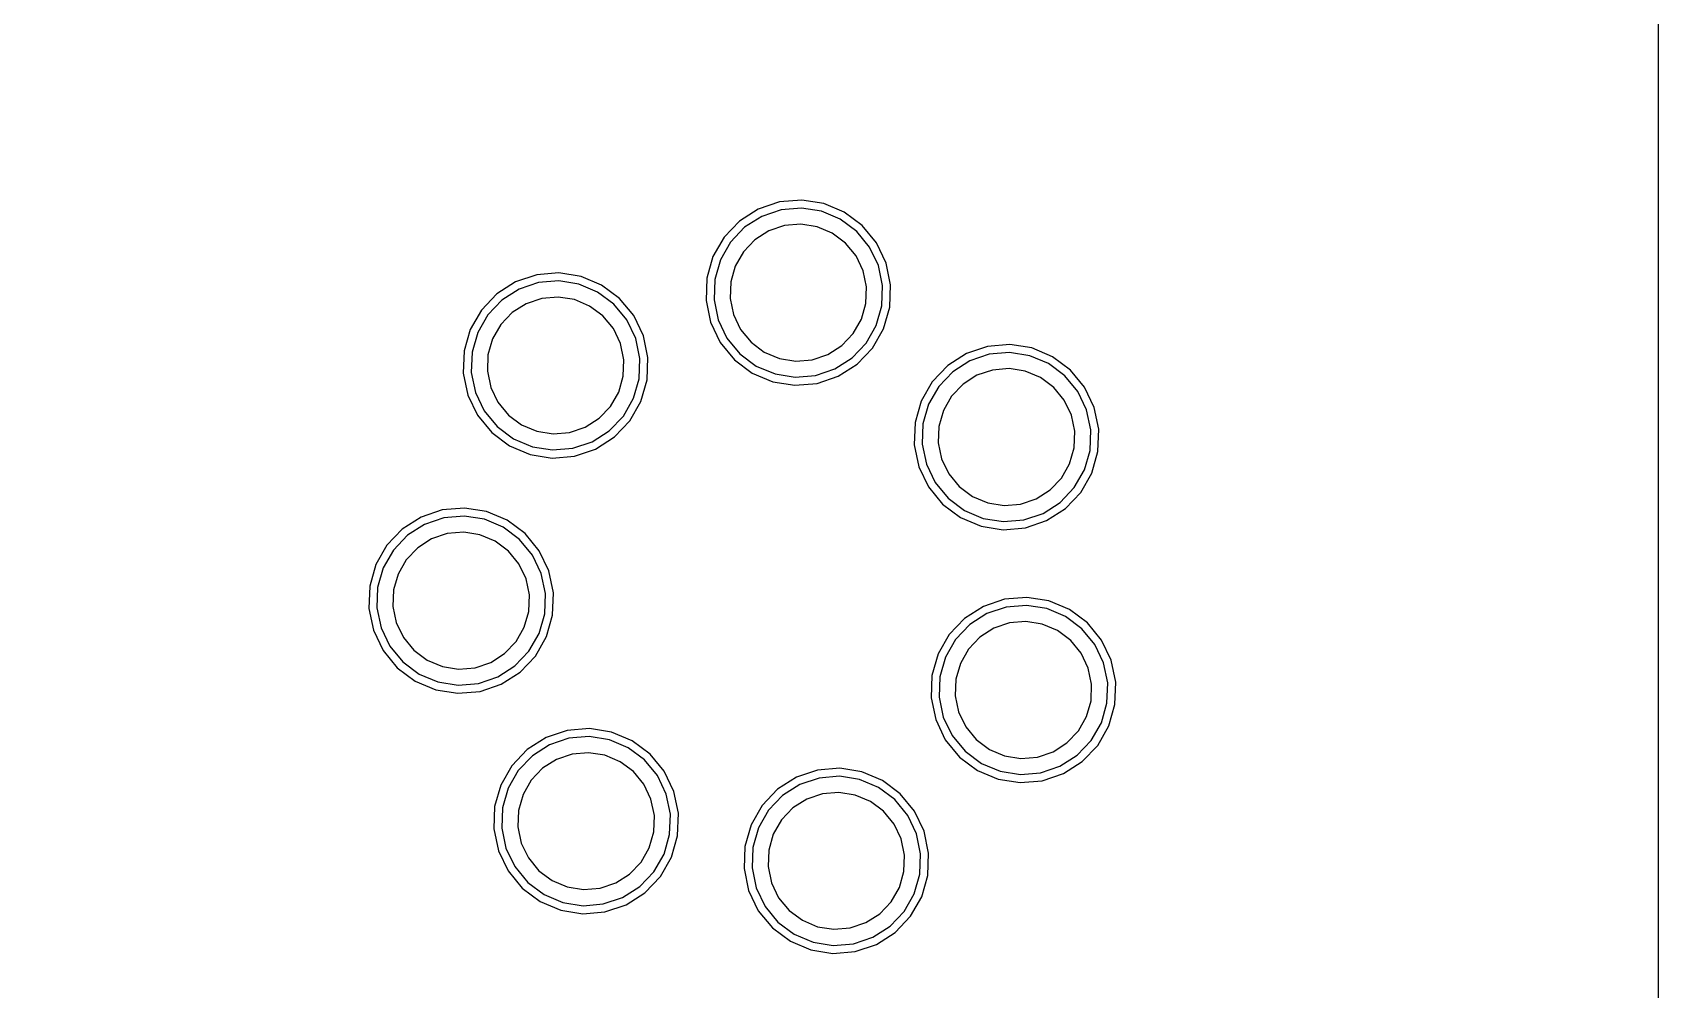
# Model space of a CAD drawing. Header units: millimetres. Extents: x 23 to 350, y -193 to 153.
# Drawn here: x 269.2 to 350, y 57.8 to 105.3 of the extents above; entities that cross this region are included whole.
import ezdxf

# ---------------------------------------------------------------- set-up
doc = ezdxf.new("R2010")
doc.units = ezdxf.units.MM
for name, color, linetype in [('BORDER', 7, 'Continuous'), ('HIDDEN', 8, 'Continuous'), ('VISIBLE', 7, 'Continuous')]:
    doc.layers.add(name, color=color, linetype=linetype)

msp = doc.modelspace()

# ---------------------------------------------------------------- linework, layer by layer
at = {"layer": 'BORDER'}
msp.add_lwpolyline([(22.671, -193.05), (349.991, -193.05), (349.991, 152.824), (22.671, 152.824)], close=True, dxfattribs=at)
at = {"layer": 'HIDDEN'}
for points in [[(306.338, 96.907), (305.287, 96.552)], [(307.443, 97), (306.338, 96.907)], [(308.538, 96.826), (307.443, 97)], [(305.287, 96.552), (304.352, 95.956)], [(305.46, 96.191), (304.606, 95.647)], [(305.46, 96.191), (304.606, 95.647)], [(306.419, 96.515), (305.46, 96.191)], [(306.419, 96.515), (305.46, 96.191)], [(307.428, 96.6), (306.419, 96.515)], [(307.428, 96.6), (306.419, 96.515)], [(308.428, 96.441), (307.428, 96.6)], [(308.428, 96.441), (307.428, 96.6)], [(309.361, 96.048), (308.428, 96.441)], [(309.361, 96.048), (308.428, 96.441)], [(309.56, 96.395), (308.538, 96.826)], [(310.449, 95.732), (309.56, 96.395)], [(304.352, 95.956), (303.587, 95.153)], [(304.606, 95.647), (303.908, 94.914)], [(304.606, 95.647), (303.908, 94.914)], [(305.806, 95.47), (305.115, 95.029)], [(305.806, 95.47), (305.115, 95.029)], [(306.582, 95.732), (305.806, 95.47)], [(306.582, 95.732), (305.806, 95.47)], [(307.399, 95.801), (306.582, 95.732)], [(307.399, 95.801), (306.582, 95.732)], [(308.208, 95.672), (307.399, 95.801)], [(308.208, 95.672), (307.399, 95.801)], [(308.964, 95.354), (308.208, 95.672)], [(308.964, 95.354), (308.208, 95.672)], [(309.621, 94.864), (308.964, 95.354)], [(309.621, 94.864), (308.964, 95.354)], [(310.173, 95.443), (309.361, 96.048)], [(310.173, 95.443), (309.361, 96.048)], [(310.816, 94.661), (310.173, 95.443)], [(310.816, 94.661), (310.173, 95.443)], [(311.153, 94.876), (310.449, 95.732)], [(303.587, 95.153), (303.036, 94.191)], [(303.908, 94.914), (303.404, 94.035)], [(303.908, 94.914), (303.404, 94.035)], [(305.115, 95.029), (304.549, 94.436)], [(305.115, 95.029), (304.549, 94.436)], [(310.141, 94.231), (309.621, 94.864)], [(310.141, 94.231), (309.621, 94.864)], [(311.253, 93.747), (310.816, 94.661)], [(311.253, 93.747), (310.816, 94.661)], [(311.632, 93.875), (311.153, 94.876)], [(303.036, 94.191), (302.731, 93.125)], [(303.404, 94.035), (303.126, 93.062)], [(303.404, 94.035), (303.126, 93.062)], [(304.142, 93.724), (303.916, 92.936)], [(304.142, 93.724), (303.916, 92.936)], [(304.549, 94.436), (304.142, 93.724)], [(304.549, 94.436), (304.142, 93.724)], [(310.495, 93.491), (310.141, 94.231)], [(310.495, 93.491), (310.141, 94.231)], [(311.459, 92.756), (311.253, 93.747)], [(311.459, 92.756), (311.253, 93.747)], [(311.858, 92.79), (311.632, 93.875)], [(293.235, 92.938), (292.3, 92.342)], [(294.285, 93.293), (293.235, 92.938)], [(294.367, 92.901), (293.408, 92.577)], [(294.367, 92.901), (293.408, 92.577)], [(295.39, 93.386), (294.285, 93.293)], [(295.376, 92.987), (294.367, 92.901)], [(295.376, 92.987), (294.367, 92.901)], [(296.376, 92.828), (295.376, 92.987)], [(296.376, 92.828), (295.376, 92.987)], [(296.486, 93.212), (295.39, 93.386)], [(297.507, 92.781), (296.486, 93.212)], [(302.731, 93.125), (302.691, 92.016)], [(303.126, 93.062), (303.089, 92.05)], [(303.126, 93.062), (303.089, 92.05)], [(303.916, 92.936), (303.886, 92.117)], [(303.916, 92.936), (303.886, 92.117)], [(310.662, 92.689), (310.495, 93.491)], [(310.662, 92.689), (310.495, 93.491)], [(292.3, 92.342), (291.534, 91.54)], [(293.408, 92.577), (292.554, 92.033)], [(293.408, 92.577), (292.554, 92.033)], [(294.53, 92.118), (293.753, 91.856)], [(294.53, 92.118), (293.753, 91.856)], [(295.346, 92.187), (294.53, 92.118)], [(295.346, 92.187), (294.53, 92.118)], [(296.156, 92.059), (295.346, 92.187)], [(296.156, 92.059), (295.346, 92.187)], [(296.911, 91.74), (296.156, 92.059)], [(296.911, 91.74), (296.156, 92.059)], [(297.309, 92.434), (296.376, 92.828)], [(297.309, 92.434), (296.376, 92.828)], [(298.12, 91.829), (297.309, 92.434)], [(298.12, 91.829), (297.309, 92.434)], [(298.396, 92.118), (297.507, 92.781)], [(299.101, 91.262), (298.396, 92.118)], [(303.886, 92.117), (304.053, 91.315)], [(303.886, 92.117), (304.053, 91.315)], [(310.632, 91.87), (310.662, 92.689)], [(310.632, 91.87), (310.662, 92.689)], [(311.422, 91.744), (311.459, 92.756)], [(311.422, 91.744), (311.459, 92.756)], [(311.817, 91.682), (311.858, 92.79)], [(291.534, 91.54), (290.983, 90.577)], [(291.855, 91.3), (291.352, 90.422)], [(291.855, 91.3), (291.352, 90.422)], [(292.554, 92.033), (291.855, 91.3)], [(292.554, 92.033), (291.855, 91.3)], [(293.062, 91.415), (292.496, 90.822)], [(293.062, 91.415), (292.496, 90.822)], [(293.753, 91.856), (293.062, 91.415)], [(293.753, 91.856), (293.062, 91.415)], [(297.568, 91.25), (296.911, 91.74)], [(297.568, 91.25), (296.911, 91.74)], [(298.089, 90.617), (297.568, 91.25)], [(298.089, 90.617), (297.568, 91.25)], [(298.763, 91.047), (298.12, 91.829)], [(298.763, 91.047), (298.12, 91.829)], [(299.58, 90.262), (299.101, 91.262)], [(302.691, 92.016), (302.916, 90.931)], [(303.089, 92.05), (303.295, 91.059)], [(303.089, 92.05), (303.295, 91.059)], [(304.053, 91.315), (304.407, 90.576)], [(304.053, 91.315), (304.407, 90.576)], [(310.407, 91.082), (310.632, 91.87)], [(310.407, 91.082), (310.632, 91.87)], [(311.144, 90.771), (311.422, 91.744)], [(311.144, 90.771), (311.422, 91.744)], [(311.513, 90.615), (311.817, 91.682)], [(290.983, 90.577), (290.679, 89.511)], [(292.496, 90.822), (292.089, 90.111)], [(292.496, 90.822), (292.089, 90.111)], [(298.443, 89.878), (298.089, 90.617)], [(298.443, 89.878), (298.089, 90.617)], [(299.201, 90.134), (298.763, 91.047)], [(299.201, 90.134), (298.763, 91.047)], [(302.916, 90.931), (303.395, 89.931)], [(303.295, 91.059), (303.733, 90.146)], [(303.295, 91.059), (303.733, 90.146)], [(304.407, 90.576), (304.928, 89.943)], [(304.407, 90.576), (304.928, 89.943)], [(310, 90.37), (310.407, 91.082)], [(310, 90.37), (310.407, 91.082)], [(310.641, 89.892), (311.144, 90.771)], [(310.641, 89.892), (311.144, 90.771)], [(310.962, 89.653), (311.513, 90.615)], [(291.352, 90.422), (291.074, 89.448)], [(291.352, 90.422), (291.074, 89.448)], [(292.089, 90.111), (291.864, 89.323)], [(292.089, 90.111), (291.864, 89.323)], [(298.61, 89.075), (298.443, 89.878)], [(298.61, 89.075), (298.443, 89.878)], [(299.407, 89.142), (299.201, 90.134)], [(299.407, 89.142), (299.201, 90.134)], [(299.805, 89.176), (299.58, 90.262)], [(303.395, 89.931), (304.1, 89.074)], [(303.733, 90.146), (304.376, 89.364)], [(303.733, 90.146), (304.376, 89.364)], [(304.928, 89.943), (305.585, 89.452)], [(304.928, 89.943), (305.585, 89.452)], [(308.743, 89.337), (309.434, 89.777)], [(308.743, 89.337), (309.434, 89.777)], [(309.434, 89.777), (310, 90.37)], [(309.434, 89.777), (310, 90.37)], [(309.942, 89.159), (310.641, 89.892)], [(309.942, 89.159), (310.641, 89.892)], [(310.196, 88.85), (310.962, 89.653)], [(316.678, 89.737), (315.627, 89.382)], [(317.783, 89.83), (316.678, 89.737)], [(318.878, 89.656), (317.783, 89.83)], [(319.9, 89.225), (318.878, 89.656)], [(290.679, 89.511), (290.638, 88.403)], [(291.074, 89.448), (291.037, 88.436)], [(291.074, 89.448), (291.037, 88.436)], [(291.864, 89.323), (291.834, 88.504)], [(291.864, 89.323), (291.834, 88.504)], [(298.58, 88.256), (298.61, 89.075)], [(298.58, 88.256), (298.61, 89.075)], [(299.37, 88.131), (299.407, 89.142)], [(299.37, 88.131), (299.407, 89.142)], [(299.765, 88.068), (299.805, 89.176)], [(304.1, 89.074), (304.989, 88.411)], [(304.376, 89.364), (305.187, 88.758)], [(304.376, 89.364), (305.187, 88.758)], [(305.585, 89.452), (306.34, 89.134)], [(305.585, 89.452), (306.34, 89.134)], [(306.34, 89.134), (307.15, 89.005)], [(306.34, 89.134), (307.15, 89.005)], [(307.15, 89.005), (307.966, 89.074)], [(307.15, 89.005), (307.966, 89.074)], [(307.966, 89.074), (308.743, 89.337)], [(307.966, 89.074), (308.743, 89.337)], [(309.089, 88.615), (309.942, 89.159)], [(309.089, 88.615), (309.942, 89.159)], [(309.261, 88.254), (310.196, 88.85)], [(315.627, 89.382), (314.692, 88.786)], [(315.8, 89.021), (314.946, 88.477)], [(315.8, 89.021), (314.946, 88.477)], [(316.759, 89.345), (315.8, 89.021)], [(316.759, 89.345), (315.8, 89.021)], [(317.768, 89.43), (316.759, 89.345)], [(317.768, 89.43), (316.759, 89.345)], [(318.768, 89.271), (317.768, 89.43)], [(318.768, 89.271), (317.768, 89.43)], [(319.701, 88.878), (318.768, 89.271)], [(319.701, 88.878), (318.768, 89.271)], [(320.513, 88.273), (319.701, 88.878)], [(320.513, 88.273), (319.701, 88.878)], [(320.789, 88.562), (319.9, 89.225)], [(290.638, 88.403), (290.864, 87.317)], [(291.037, 88.436), (291.243, 87.445)], [(291.037, 88.436), (291.243, 87.445)], [(291.834, 88.504), (292.001, 87.701)], [(291.834, 88.504), (292.001, 87.701)], [(298.354, 87.468), (298.58, 88.256)], [(298.354, 87.468), (298.58, 88.256)], [(299.092, 87.157), (299.37, 88.131)], [(299.092, 87.157), (299.37, 88.131)], [(299.46, 87.002), (299.765, 88.068)], [(304.989, 88.411), (306.01, 87.98)], [(305.187, 88.758), (306.12, 88.365)], [(305.187, 88.758), (306.12, 88.365)], [(306.12, 88.365), (307.12, 88.206)], [(306.12, 88.365), (307.12, 88.206)], [(307.12, 88.206), (308.129, 88.291)], [(307.12, 88.206), (308.129, 88.291)], [(308.129, 88.291), (309.089, 88.615)], [(308.129, 88.291), (309.089, 88.615)], [(308.211, 87.899), (309.261, 88.254)], [(314.692, 88.786), (313.927, 87.983)], [(314.946, 88.477), (314.248, 87.744)], [(314.946, 88.477), (314.248, 87.744)], [(316.146, 88.3), (315.454, 87.859)], [(316.146, 88.3), (315.454, 87.859)], [(316.922, 88.562), (316.146, 88.3)], [(316.922, 88.562), (316.146, 88.3)], [(317.739, 88.631), (316.922, 88.562)], [(317.739, 88.631), (316.922, 88.562)], [(318.548, 88.502), (317.739, 88.631)], [(318.548, 88.502), (317.739, 88.631)], [(319.304, 88.184), (318.548, 88.502)], [(319.304, 88.184), (318.548, 88.502)], [(319.961, 87.694), (319.304, 88.184)], [(319.961, 87.694), (319.304, 88.184)], [(321.156, 87.491), (320.513, 88.273)], [(321.156, 87.491), (320.513, 88.273)], [(321.493, 87.706), (320.789, 88.562)], [(290.864, 87.317), (291.343, 86.317)], [(291.243, 87.445), (291.68, 86.532)], [(291.243, 87.445), (291.68, 86.532)], [(292.001, 87.701), (292.355, 86.962)], [(292.001, 87.701), (292.355, 86.962)], [(297.947, 86.757), (298.354, 87.468)], [(297.947, 86.757), (298.354, 87.468)], [(306.01, 87.98), (307.106, 87.806)], [(307.106, 87.806), (308.211, 87.899)], [(313.927, 87.983), (313.376, 87.021)], [(314.248, 87.744), (313.744, 86.865)], [(314.248, 87.744), (313.744, 86.865)], [(314.889, 87.266), (314.482, 86.555)], [(314.889, 87.266), (314.482, 86.555)], [(315.454, 87.859), (314.889, 87.266)], [(315.454, 87.859), (314.889, 87.266)], [(320.481, 87.061), (319.961, 87.694)], [(320.481, 87.061), (319.961, 87.694)], [(321.593, 86.578), (321.156, 87.491)], [(321.593, 86.578), (321.156, 87.491)], [(321.972, 86.706), (321.493, 87.706)], [(291.68, 86.532), (292.323, 85.75)], [(291.68, 86.532), (292.323, 85.75)], [(292.355, 86.962), (292.875, 86.329)], [(292.355, 86.962), (292.875, 86.329)], [(297.382, 86.164), (297.947, 86.757)], [(297.382, 86.164), (297.947, 86.757)], [(298.589, 86.278), (299.092, 87.157)], [(298.589, 86.278), (299.092, 87.157)], [(298.909, 86.039), (299.46, 87.002)], [(313.376, 87.021), (313.071, 85.955)], [(313.744, 86.865), (313.466, 85.892)], [(313.744, 86.865), (313.466, 85.892)], [(314.482, 86.555), (314.256, 85.766)], [(314.482, 86.555), (314.256, 85.766)], [(320.835, 86.321), (320.481, 87.061)], [(320.835, 86.321), (320.481, 87.061)], [(321.799, 85.586), (321.593, 86.578)], [(321.799, 85.586), (321.593, 86.578)], [(322.198, 85.62), (321.972, 86.706)], [(291.343, 86.317), (292.047, 85.46)], [(292.323, 85.75), (293.135, 85.145)], [(292.323, 85.75), (293.135, 85.145)], [(292.875, 86.329), (293.532, 85.839)], [(292.875, 86.329), (293.532, 85.839)], [(293.532, 85.839), (294.288, 85.52)], [(293.532, 85.839), (294.288, 85.52)], [(295.914, 85.461), (296.69, 85.723)], [(295.914, 85.461), (296.69, 85.723)], [(296.69, 85.723), (297.382, 86.164)], [(296.69, 85.723), (297.382, 86.164)], [(297.89, 85.546), (298.589, 86.278)], [(297.89, 85.546), (298.589, 86.278)], [(298.144, 85.237), (298.909, 86.039)], [(313.071, 85.955), (313.031, 84.846)], [(313.466, 85.892), (313.429, 84.88)], [(313.466, 85.892), (313.429, 84.88)], [(314.256, 85.766), (314.226, 84.947)], [(314.256, 85.766), (314.226, 84.947)], [(321.002, 85.519), (320.835, 86.321)], [(321.002, 85.519), (320.835, 86.321)], [(322.157, 84.512), (322.198, 85.62)], [(292.047, 85.46), (292.936, 84.797)], [(292.936, 84.797), (293.958, 84.366)], [(293.135, 85.145), (294.068, 84.751)], [(293.135, 85.145), (294.068, 84.751)], [(294.288, 85.52), (295.097, 85.392)], [(294.288, 85.52), (295.097, 85.392)], [(295.097, 85.392), (295.914, 85.461)], [(295.097, 85.392), (295.914, 85.461)], [(296.077, 84.677), (297.036, 85.001)], [(296.077, 84.677), (297.036, 85.001)], [(297.036, 85.001), (297.89, 85.546)], [(297.036, 85.001), (297.89, 85.546)], [(297.209, 84.641), (298.144, 85.237)], [(313.031, 84.846), (313.256, 83.761)], [(313.429, 84.88), (313.635, 83.889)], [(313.429, 84.88), (313.635, 83.889)], [(314.226, 84.947), (314.393, 84.145)], [(314.226, 84.947), (314.393, 84.145)], [(320.972, 84.7), (321.002, 85.519)], [(320.972, 84.7), (321.002, 85.519)], [(321.762, 84.574), (321.799, 85.586)], [(321.762, 84.574), (321.799, 85.586)], [(293.958, 84.366), (295.053, 84.192)], [(294.068, 84.751), (295.068, 84.592)], [(294.068, 84.751), (295.068, 84.592)], [(295.053, 84.192), (296.158, 84.286)], [(295.068, 84.592), (296.077, 84.677)], [(295.068, 84.592), (296.077, 84.677)], [(296.158, 84.286), (297.209, 84.641)], [(314.393, 84.145), (314.747, 83.406)], [(314.393, 84.145), (314.747, 83.406)], [(320.747, 83.912), (320.972, 84.7)], [(320.747, 83.912), (320.972, 84.7)], [(321.484, 83.601), (321.762, 84.574)], [(321.484, 83.601), (321.762, 84.574)], [(321.853, 83.445), (322.157, 84.512)], [(313.256, 83.761), (313.735, 82.761)], [(313.635, 83.889), (314.073, 82.976)], [(313.635, 83.889), (314.073, 82.976)], [(314.747, 83.406), (315.268, 82.773)], [(314.747, 83.406), (315.268, 82.773)], [(319.774, 82.607), (320.34, 83.2)], [(319.774, 82.607), (320.34, 83.2)], [(320.34, 83.2), (320.747, 83.912)], [(320.34, 83.2), (320.747, 83.912)], [(320.981, 82.722), (321.484, 83.601)], [(320.981, 82.722), (321.484, 83.601)], [(321.302, 82.483), (321.853, 83.445)], [(313.735, 82.761), (314.44, 81.904)], [(314.073, 82.976), (314.716, 82.194)], [(314.073, 82.976), (314.716, 82.194)], [(315.268, 82.773), (315.925, 82.283)], [(315.268, 82.773), (315.925, 82.283)], [(319.083, 82.167), (319.774, 82.607)], [(319.083, 82.167), (319.774, 82.607)], [(320.282, 81.989), (320.981, 82.722)], [(320.282, 81.989), (320.981, 82.722)], [(320.536, 81.68), (321.302, 82.483)], [(289.596, 81.617), (288.545, 81.262)], [(290.701, 81.71), (289.596, 81.617)], [(291.796, 81.536), (290.701, 81.71)], [(314.44, 81.904), (315.329, 81.241)], [(314.716, 82.194), (315.527, 81.588)], [(314.716, 82.194), (315.527, 81.588)], [(315.527, 81.588), (316.46, 81.195)], [(315.527, 81.588), (316.46, 81.195)], [(315.925, 82.283), (316.68, 81.964)], [(315.925, 82.283), (316.68, 81.964)], [(316.68, 81.964), (317.49, 81.835)], [(316.68, 81.964), (317.49, 81.835)], [(317.49, 81.835), (318.306, 81.904)], [(317.49, 81.835), (318.306, 81.904)], [(318.306, 81.904), (319.083, 82.167)], [(318.306, 81.904), (319.083, 82.167)], [(319.428, 81.445), (320.282, 81.989)], [(319.428, 81.445), (320.282, 81.989)], [(319.601, 81.084), (320.536, 81.68)], [(288.545, 81.262), (287.61, 80.666)], [(288.718, 80.901), (287.864, 80.357)], [(288.718, 80.901), (287.864, 80.357)], [(289.677, 81.225), (288.718, 80.901)], [(289.677, 81.225), (288.718, 80.901)], [(290.686, 81.31), (289.677, 81.225)], [(290.686, 81.31), (289.677, 81.225)], [(291.686, 81.152), (290.686, 81.31)], [(291.686, 81.152), (290.686, 81.31)], [(292.619, 80.758), (291.686, 81.152)], [(292.619, 80.758), (291.686, 81.152)], [(292.818, 81.105), (291.796, 81.536)], [(293.431, 80.153), (292.619, 80.758)], [(293.431, 80.153), (292.619, 80.758)], [(293.707, 80.442), (292.818, 81.105)], [(315.329, 81.241), (316.35, 80.81)], [(316.35, 80.81), (317.446, 80.636)], [(316.46, 81.195), (317.46, 81.036)], [(316.46, 81.195), (317.46, 81.036)], [(317.46, 81.036), (318.469, 81.121)], [(317.46, 81.036), (318.469, 81.121)], [(318.469, 81.121), (319.428, 81.445)], [(318.469, 81.121), (319.428, 81.445)], [(318.551, 80.729), (319.601, 81.084)], [(287.61, 80.666), (286.845, 79.863)], [(287.864, 80.357), (287.166, 79.624)], [(287.864, 80.357), (287.166, 79.624)], [(289.064, 80.18), (288.373, 79.739)], [(289.064, 80.18), (288.373, 79.739)], [(289.84, 80.442), (289.064, 80.18)], [(289.84, 80.442), (289.064, 80.18)], [(290.657, 80.511), (289.84, 80.442)], [(290.657, 80.511), (289.84, 80.442)], [(291.467, 80.382), (290.657, 80.511)], [(291.467, 80.382), (290.657, 80.511)], [(292.222, 80.064), (291.467, 80.382)], [(292.222, 80.064), (291.467, 80.382)], [(292.879, 79.574), (292.222, 80.064)], [(292.879, 79.574), (292.222, 80.064)], [(294.074, 79.371), (293.431, 80.153)], [(294.074, 79.371), (293.431, 80.153)], [(294.411, 79.586), (293.707, 80.442)], [(317.446, 80.636), (318.551, 80.729)], [(286.845, 79.863), (286.294, 78.901)], [(287.166, 79.624), (286.663, 78.746)], [(287.166, 79.624), (286.663, 78.746)], [(287.807, 79.146), (287.4, 78.435)], [(287.807, 79.146), (287.4, 78.435)], [(288.373, 79.739), (287.807, 79.146)], [(288.373, 79.739), (287.807, 79.146)], [(293.4, 78.941), (292.879, 79.574)], [(293.4, 78.941), (292.879, 79.574)], [(294.511, 78.458), (294.074, 79.371)], [(294.511, 78.458), (294.074, 79.371)], [(294.89, 78.586), (294.411, 79.586)], [(286.294, 78.901), (285.989, 77.835)], [(286.663, 78.746), (286.384, 77.772)], [(286.663, 78.746), (286.384, 77.772)], [(287.4, 78.435), (287.175, 77.647)], [(287.4, 78.435), (287.175, 77.647)], [(293.754, 78.202), (293.4, 78.941)], [(293.754, 78.202), (293.4, 78.941)], [(294.718, 77.466), (294.511, 78.458)], [(294.718, 77.466), (294.511, 78.458)], [(295.116, 77.5), (294.89, 78.586)], [(285.989, 77.835), (285.949, 76.727)], [(286.384, 77.772), (286.347, 76.76)], [(286.384, 77.772), (286.347, 76.76)], [(287.175, 77.647), (287.144, 76.827)], [(287.175, 77.647), (287.144, 76.827)], [(293.92, 77.399), (293.754, 78.202)], [(293.92, 77.399), (293.754, 78.202)], [(285.949, 76.727), (286.174, 75.641)], [(286.347, 76.76), (286.553, 75.769)], [(286.347, 76.76), (286.553, 75.769)], [(287.144, 76.827), (287.311, 76.025)], [(287.144, 76.827), (287.311, 76.025)], [(293.89, 76.58), (293.92, 77.399)], [(293.89, 76.58), (293.92, 77.399)], [(294.68, 76.454), (294.718, 77.466)], [(294.68, 76.454), (294.718, 77.466)], [(295.075, 76.392), (295.116, 77.5)], [(316.468, 76.827), (315.533, 76.231)], [(317.519, 77.182), (316.468, 76.827)], [(317.6, 76.791), (316.641, 76.467)], [(317.6, 76.791), (316.641, 76.467)], [(318.624, 77.276), (317.519, 77.182)], [(318.609, 76.876), (317.6, 76.791)], [(318.609, 76.876), (317.6, 76.791)], [(319.609, 76.717), (318.609, 76.876)], [(319.609, 76.717), (318.609, 76.876)], [(319.719, 77.102), (318.624, 77.276)], [(320.542, 76.324), (319.609, 76.717)], [(320.542, 76.324), (319.609, 76.717)], [(320.741, 76.671), (319.719, 77.102)], [(287.311, 76.025), (287.665, 75.286)], [(287.311, 76.025), (287.665, 75.286)], [(293.665, 75.792), (293.89, 76.58)], [(293.665, 75.792), (293.89, 76.58)], [(294.402, 75.481), (294.68, 76.454)], [(294.402, 75.481), (294.68, 76.454)], [(294.771, 75.325), (295.075, 76.392)], [(315.533, 76.231), (314.768, 75.429)], [(315.787, 75.922), (315.089, 75.19)], [(315.787, 75.922), (315.089, 75.19)], [(316.641, 76.467), (315.787, 75.922)], [(316.641, 76.467), (315.787, 75.922)], [(317.763, 76.007), (316.987, 75.745)], [(317.763, 76.007), (316.987, 75.745)], [(318.58, 76.076), (317.763, 76.007)], [(318.58, 76.076), (317.763, 76.007)], [(319.39, 75.948), (318.58, 76.076)], [(319.39, 75.948), (318.58, 76.076)], [(320.145, 75.629), (319.39, 75.948)], [(320.145, 75.629), (319.39, 75.948)], [(321.354, 75.718), (320.542, 76.324)], [(321.354, 75.718), (320.542, 76.324)], [(321.63, 76.008), (320.741, 76.671)], [(322.334, 75.151), (321.63, 76.008)], [(286.174, 75.641), (286.653, 74.641)], [(286.553, 75.769), (286.991, 74.856)], [(286.553, 75.769), (286.991, 74.856)], [(287.665, 75.286), (288.186, 74.653)], [(287.665, 75.286), (288.186, 74.653)], [(293.258, 75.081), (293.665, 75.792)], [(293.258, 75.081), (293.665, 75.792)], [(293.899, 74.602), (294.402, 75.481)], [(293.899, 74.602), (294.402, 75.481)], [(294.22, 74.363), (294.771, 75.325)], [(314.768, 75.429), (314.217, 74.466)], [(315.089, 75.19), (314.586, 74.311)], [(315.089, 75.19), (314.586, 74.311)], [(316.296, 75.305), (315.73, 74.711)], [(316.296, 75.305), (315.73, 74.711)], [(316.987, 75.745), (316.296, 75.305)], [(316.987, 75.745), (316.296, 75.305)], [(320.802, 75.139), (320.145, 75.629)], [(320.802, 75.139), (320.145, 75.629)], [(321.322, 74.506), (320.802, 75.139)], [(321.322, 74.506), (320.802, 75.139)], [(321.997, 74.936), (321.354, 75.718)], [(321.997, 74.936), (321.354, 75.718)], [(322.813, 74.151), (322.334, 75.151)], [(286.653, 74.641), (287.358, 73.784)], [(286.991, 74.856), (287.634, 74.074)], [(286.991, 74.856), (287.634, 74.074)], [(288.186, 74.653), (288.843, 74.163)], [(288.186, 74.653), (288.843, 74.163)], [(292.001, 74.047), (292.692, 74.487)], [(292.001, 74.047), (292.692, 74.487)], [(292.692, 74.487), (293.258, 75.081)], [(292.692, 74.487), (293.258, 75.081)], [(293.2, 73.87), (293.899, 74.602)], [(293.2, 73.87), (293.899, 74.602)], [(293.455, 73.561), (294.22, 74.363)], [(314.217, 74.466), (313.912, 73.4)], [(314.586, 74.311), (314.307, 73.337)], [(314.586, 74.311), (314.307, 73.337)], [(315.73, 74.711), (315.323, 74)], [(315.73, 74.711), (315.323, 74)], [(321.677, 73.767), (321.322, 74.506)], [(321.677, 73.767), (321.322, 74.506)], [(322.434, 74.023), (321.997, 74.936)], [(322.434, 74.023), (321.997, 74.936)], [(287.358, 73.784), (288.247, 73.121)], [(287.634, 74.074), (288.446, 73.468)], [(287.634, 74.074), (288.446, 73.468)], [(288.843, 74.163), (289.598, 73.844)], [(288.843, 74.163), (289.598, 73.844)], [(289.598, 73.844), (290.408, 73.716)], [(289.598, 73.844), (290.408, 73.716)], [(290.408, 73.716), (291.225, 73.784)], [(290.408, 73.716), (291.225, 73.784)], [(291.225, 73.784), (292.001, 74.047)], [(291.225, 73.784), (292.001, 74.047)], [(292.347, 73.325), (293.2, 73.87)], [(292.347, 73.325), (293.2, 73.87)], [(292.519, 72.965), (293.455, 73.561)], [(315.323, 74), (315.097, 73.212)], [(315.323, 74), (315.097, 73.212)], [(321.843, 72.964), (321.677, 73.767)], [(321.843, 72.964), (321.677, 73.767)], [(322.641, 73.032), (322.434, 74.023)], [(322.641, 73.032), (322.434, 74.023)], [(323.039, 73.065), (322.813, 74.151)], [(288.247, 73.121), (289.269, 72.69)], [(288.446, 73.468), (289.378, 73.075)], [(288.446, 73.468), (289.378, 73.075)], [(289.269, 72.69), (290.364, 72.516)], [(289.378, 73.075), (290.378, 72.916)], [(289.378, 73.075), (290.378, 72.916)], [(290.378, 72.916), (291.387, 73.001)], [(290.378, 72.916), (291.387, 73.001)], [(291.387, 73.001), (292.347, 73.325)], [(291.387, 73.001), (292.347, 73.325)], [(291.469, 72.61), (292.519, 72.965)], [(313.912, 73.4), (313.872, 72.292)], [(314.307, 73.337), (314.27, 72.326)], [(314.307, 73.337), (314.27, 72.326)], [(315.097, 73.212), (315.067, 72.393)], [(315.097, 73.212), (315.067, 72.393)], [(321.813, 72.145), (321.843, 72.964)], [(321.813, 72.145), (321.843, 72.964)], [(322.603, 72.02), (322.641, 73.032)], [(322.603, 72.02), (322.641, 73.032)], [(322.998, 71.957), (323.039, 73.065)], [(290.364, 72.516), (291.469, 72.61)], [(313.872, 72.292), (314.097, 71.206)], [(314.27, 72.326), (314.476, 71.334)], [(314.27, 72.326), (314.476, 71.334)], [(315.067, 72.393), (315.234, 71.59)], [(315.067, 72.393), (315.234, 71.59)], [(321.588, 71.357), (321.813, 72.145)], [(321.588, 71.357), (321.813, 72.145)], [(322.325, 71.046), (322.603, 72.02)], [(322.325, 71.046), (322.603, 72.02)], [(322.694, 70.891), (322.998, 71.957)], [(314.097, 71.206), (314.576, 70.206)], [(314.476, 71.334), (314.914, 70.421)], [(314.476, 71.334), (314.914, 70.421)], [(315.234, 71.59), (315.588, 70.851)], [(315.234, 71.59), (315.588, 70.851)], [(321.181, 70.646), (321.588, 71.357)], [(321.181, 70.646), (321.588, 71.357)], [(294.751, 70.316), (293.815, 69.72)], [(295.801, 70.671), (294.751, 70.316)], [(295.883, 70.279), (294.923, 69.955)], [(295.883, 70.279), (294.923, 69.955)], [(296.906, 70.764), (295.801, 70.671)], [(296.891, 70.364), (295.883, 70.279)], [(296.891, 70.364), (295.883, 70.279)], [(297.891, 70.205), (296.891, 70.364)], [(297.891, 70.205), (296.891, 70.364)], [(298.001, 70.59), (296.906, 70.764)], [(299.023, 70.159), (298.001, 70.59)], [(314.914, 70.421), (315.557, 69.639)], [(314.914, 70.421), (315.557, 69.639)], [(315.588, 70.851), (316.109, 70.218)], [(315.588, 70.851), (316.109, 70.218)], [(320.615, 70.053), (321.181, 70.646)], [(320.615, 70.053), (321.181, 70.646)], [(321.822, 70.168), (322.325, 71.046)], [(321.822, 70.168), (322.325, 71.046)], [(322.143, 69.929), (322.694, 70.891)], [(293.815, 69.72), (293.05, 68.917)], [(294.923, 69.955), (294.069, 69.411)], [(294.923, 69.955), (294.069, 69.411)], [(296.045, 69.496), (295.269, 69.233)], [(296.045, 69.496), (295.269, 69.233)], [(296.862, 69.565), (296.045, 69.496)], [(296.862, 69.565), (296.045, 69.496)], [(297.672, 69.436), (296.862, 69.565)], [(297.672, 69.436), (296.862, 69.565)], [(298.824, 69.812), (297.891, 70.205)], [(298.824, 69.812), (297.891, 70.205)], [(299.636, 69.207), (298.824, 69.812)], [(299.636, 69.207), (298.824, 69.812)], [(299.912, 69.496), (299.023, 70.159)], [(300.616, 68.64), (299.912, 69.496)], [(314.576, 70.206), (315.281, 69.35)], [(315.557, 69.639), (316.369, 69.034)], [(315.557, 69.639), (316.369, 69.034)], [(316.109, 70.218), (316.766, 69.728)], [(316.109, 70.218), (316.766, 69.728)], [(316.766, 69.728), (317.521, 69.409)], [(316.766, 69.728), (317.521, 69.409)], [(319.147, 69.35), (319.924, 69.612)], [(319.147, 69.35), (319.924, 69.612)], [(319.924, 69.612), (320.615, 70.053)], [(319.924, 69.612), (320.615, 70.053)], [(321.123, 69.435), (321.822, 70.168)], [(321.123, 69.435), (321.822, 70.168)], [(321.377, 69.126), (322.143, 69.929)], [(293.05, 68.917), (292.499, 67.955)], [(293.371, 68.678), (292.868, 67.799)], [(293.371, 68.678), (292.868, 67.799)], [(294.069, 69.411), (293.371, 68.678)], [(294.069, 69.411), (293.371, 68.678)], [(294.578, 68.793), (294.012, 68.2)], [(294.578, 68.793), (294.012, 68.2)], [(295.269, 69.233), (294.578, 68.793)], [(295.269, 69.233), (294.578, 68.793)], [(298.427, 69.118), (297.672, 69.436)], [(298.427, 69.118), (297.672, 69.436)], [(299.084, 68.628), (298.427, 69.118)], [(299.084, 68.628), (298.427, 69.118)], [(300.279, 68.425), (299.636, 69.207)], [(300.279, 68.425), (299.636, 69.207)], [(301.095, 67.639), (300.616, 68.64)], [(308.228, 68.697), (307.177, 68.342)], [(309.333, 68.79), (308.228, 68.697)], [(310.428, 68.616), (309.333, 68.79)], [(315.281, 69.35), (316.17, 68.687)], [(316.17, 68.687), (317.192, 68.256)], [(316.369, 69.034), (317.301, 68.64)], [(316.369, 69.034), (317.301, 68.64)], [(317.301, 68.64), (318.301, 68.481)], [(317.301, 68.64), (318.301, 68.481)], [(317.521, 69.409), (318.331, 69.281)], [(317.521, 69.409), (318.331, 69.281)], [(318.331, 69.281), (319.147, 69.35)], [(318.331, 69.281), (319.147, 69.35)], [(319.31, 68.567), (320.27, 68.891)], [(319.31, 68.567), (320.27, 68.891)], [(320.27, 68.891), (321.123, 69.435)], [(320.27, 68.891), (321.123, 69.435)], [(320.442, 68.53), (321.377, 69.126)], [(292.499, 67.955), (292.194, 66.889)], [(294.012, 68.2), (293.605, 67.488)], [(294.012, 68.2), (293.605, 67.488)], [(299.605, 67.995), (299.084, 68.628)], [(299.605, 67.995), (299.084, 68.628)], [(299.959, 67.255), (299.605, 67.995)], [(299.959, 67.255), (299.605, 67.995)], [(300.716, 67.511), (300.279, 68.425)], [(300.716, 67.511), (300.279, 68.425)], [(307.177, 68.342), (306.242, 67.746)], [(307.35, 67.981), (306.496, 67.437)], [(307.35, 67.981), (306.496, 67.437)], [(308.309, 68.305), (307.35, 67.981)], [(308.309, 68.305), (307.35, 67.981)], [(309.318, 68.391), (308.309, 68.305)], [(309.318, 68.391), (308.309, 68.305)], [(310.318, 68.232), (309.318, 68.391)], [(310.318, 68.232), (309.318, 68.391)], [(311.251, 67.838), (310.318, 68.232)], [(311.251, 67.838), (310.318, 68.232)], [(311.45, 68.185), (310.428, 68.616)], [(312.063, 67.233), (311.251, 67.838)], [(312.063, 67.233), (311.251, 67.838)], [(312.339, 67.522), (311.45, 68.185)], [(317.192, 68.256), (318.287, 68.082)], [(318.287, 68.082), (319.392, 68.175)], [(318.301, 68.481), (319.31, 68.567)], [(318.301, 68.481), (319.31, 68.567)], [(319.392, 68.175), (320.442, 68.53)], [(292.868, 67.799), (292.589, 66.826)], [(292.868, 67.799), (292.589, 66.826)], [(293.605, 67.488), (293.38, 66.7)], [(293.605, 67.488), (293.38, 66.7)], [(300.125, 66.453), (299.959, 67.255)], [(300.125, 66.453), (299.959, 67.255)], [(300.923, 66.52), (300.716, 67.511)], [(300.923, 66.52), (300.716, 67.511)], [(301.321, 66.554), (301.095, 67.639)], [(306.242, 67.746), (305.477, 66.944)], [(306.496, 67.437), (305.798, 66.704)], [(306.496, 67.437), (305.798, 66.704)], [(307.696, 67.26), (307.005, 66.819)], [(307.696, 67.26), (307.005, 66.819)], [(308.472, 67.522), (307.696, 67.26)], [(308.472, 67.522), (307.696, 67.26)], [(309.289, 67.591), (308.472, 67.522)], [(309.289, 67.591), (308.472, 67.522)], [(310.099, 67.463), (309.289, 67.591)], [(310.099, 67.463), (309.289, 67.591)], [(310.854, 67.144), (310.099, 67.463)], [(310.854, 67.144), (310.099, 67.463)], [(311.511, 66.654), (310.854, 67.144)], [(311.511, 66.654), (310.854, 67.144)], [(312.706, 66.451), (312.063, 67.233)], [(312.706, 66.451), (312.063, 67.233)], [(313.043, 66.666), (312.339, 67.522)], [(292.194, 66.889), (292.154, 65.78)], [(292.589, 66.826), (292.552, 65.814)], [(292.589, 66.826), (292.552, 65.814)], [(293.38, 66.7), (293.349, 65.881)], [(293.38, 66.7), (293.349, 65.881)], [(300.095, 65.634), (300.125, 66.453)], [(300.095, 65.634), (300.125, 66.453)], [(300.885, 65.508), (300.923, 66.52)], [(300.885, 65.508), (300.923, 66.52)], [(301.281, 65.445), (301.321, 66.554)], [(305.477, 66.944), (304.926, 65.981)], [(305.798, 66.704), (305.295, 65.826)], [(305.798, 66.704), (305.295, 65.826)], [(306.439, 66.226), (306.032, 65.515)], [(306.439, 66.226), (306.032, 65.515)], [(307.005, 66.819), (306.439, 66.226)], [(307.005, 66.819), (306.439, 66.226)], [(312.031, 66.021), (311.511, 66.654)], [(312.031, 66.021), (311.511, 66.654)], [(313.143, 65.538), (312.706, 66.451)], [(313.143, 65.538), (312.706, 66.451)], [(313.522, 65.666), (313.043, 66.666)], [(292.154, 65.78), (292.379, 64.695)], [(292.552, 65.814), (292.758, 64.823)], [(292.552, 65.814), (292.758, 64.823)], [(293.349, 65.881), (293.516, 65.079)], [(293.349, 65.881), (293.516, 65.079)], [(299.87, 64.846), (300.095, 65.634)], [(299.87, 64.846), (300.095, 65.634)], [(300.607, 64.535), (300.885, 65.508)], [(300.607, 64.535), (300.885, 65.508)], [(300.976, 64.379), (301.281, 65.445)], [(304.926, 65.981), (304.621, 64.915)], [(305.295, 65.826), (305.016, 64.852)], [(305.295, 65.826), (305.016, 64.852)], [(306.032, 65.515), (305.806, 64.727)], [(306.032, 65.515), (305.806, 64.727)], [(312.385, 65.282), (312.031, 66.021)], [(312.385, 65.282), (312.031, 66.021)], [(313.349, 64.546), (313.143, 65.538)], [(313.349, 64.546), (313.143, 65.538)], [(313.748, 64.58), (313.522, 65.666)], [(292.379, 64.695), (292.858, 63.694)], [(292.758, 64.823), (293.196, 63.909)], [(292.758, 64.823), (293.196, 63.909)], [(293.516, 65.079), (293.87, 64.339)], [(293.516, 65.079), (293.87, 64.339)], [(299.463, 64.134), (299.87, 64.846)], [(299.463, 64.134), (299.87, 64.846)], [(304.621, 64.915), (304.581, 63.807)], [(305.016, 64.852), (304.979, 63.84)], [(305.016, 64.852), (304.979, 63.84)], [(305.806, 64.727), (305.776, 63.908)], [(305.806, 64.727), (305.776, 63.908)], [(312.552, 64.479), (312.385, 65.282)], [(312.552, 64.479), (312.385, 65.282)], [(293.196, 63.909), (293.839, 63.127)], [(293.196, 63.909), (293.839, 63.127)], [(293.87, 64.339), (294.391, 63.706)], [(293.87, 64.339), (294.391, 63.706)], [(298.897, 63.541), (299.463, 64.134)], [(298.897, 63.541), (299.463, 64.134)], [(300.104, 63.656), (300.607, 64.535)], [(300.104, 63.656), (300.607, 64.535)], [(300.425, 63.417), (300.976, 64.379)], [(304.581, 63.807), (304.806, 62.721)], [(304.979, 63.84), (305.185, 62.849)], [(304.979, 63.84), (305.185, 62.849)], [(305.776, 63.908), (305.943, 63.105)], [(305.776, 63.908), (305.943, 63.105)], [(312.522, 63.66), (312.552, 64.479)], [(312.522, 63.66), (312.552, 64.479)], [(313.312, 63.535), (313.349, 64.546)], [(313.312, 63.535), (313.349, 64.546)], [(313.707, 63.472), (313.748, 64.58)], [(292.858, 63.694), (293.563, 62.838)], [(293.839, 63.127), (294.651, 62.522)], [(293.839, 63.127), (294.651, 62.522)], [(294.391, 63.706), (295.048, 63.216)], [(294.391, 63.706), (295.048, 63.216)], [(295.048, 63.216), (295.803, 62.898)], [(295.048, 63.216), (295.803, 62.898)], [(297.43, 62.838), (298.206, 63.101)], [(297.43, 62.838), (298.206, 63.101)], [(298.206, 63.101), (298.897, 63.541)], [(298.206, 63.101), (298.897, 63.541)], [(299.405, 62.923), (300.104, 63.656)], [(299.405, 62.923), (300.104, 63.656)], [(299.66, 62.614), (300.425, 63.417)], [(305.943, 63.105), (306.297, 62.366)], [(305.943, 63.105), (306.297, 62.366)], [(312.297, 62.872), (312.522, 63.66)], [(312.297, 62.872), (312.522, 63.66)], [(313.034, 62.561), (313.312, 63.535)], [(313.034, 62.561), (313.312, 63.535)], [(313.403, 62.406), (313.707, 63.472)], [(293.563, 62.838), (294.452, 62.175)], [(294.452, 62.175), (295.474, 61.744)], [(294.651, 62.522), (295.584, 62.129)], [(294.651, 62.522), (295.584, 62.129)], [(295.803, 62.898), (296.613, 62.769)], [(295.803, 62.898), (296.613, 62.769)], [(296.613, 62.769), (297.43, 62.838)], [(296.613, 62.769), (297.43, 62.838)], [(297.592, 62.055), (298.552, 62.379)], [(297.592, 62.055), (298.552, 62.379)], [(298.552, 62.379), (299.405, 62.923)], [(298.552, 62.379), (299.405, 62.923)], [(298.724, 62.018), (299.66, 62.614)], [(304.806, 62.721), (305.285, 61.721)], [(305.185, 62.849), (305.623, 61.936)], [(305.185, 62.849), (305.623, 61.936)], [(306.297, 62.366), (306.818, 61.733)], [(306.297, 62.366), (306.818, 61.733)], [(311.89, 62.161), (312.297, 62.872)], [(311.89, 62.161), (312.297, 62.872)], [(312.531, 61.682), (313.034, 62.561)], [(312.531, 61.682), (313.034, 62.561)], [(312.852, 61.443), (313.403, 62.406)], [(295.474, 61.744), (296.569, 61.57)], [(295.584, 62.129), (296.583, 61.97)], [(295.584, 62.129), (296.583, 61.97)], [(296.569, 61.57), (297.674, 61.663)], [(296.583, 61.97), (297.592, 62.055)], [(296.583, 61.97), (297.592, 62.055)], [(297.674, 61.663), (298.724, 62.018)], [(305.285, 61.721), (305.99, 60.864)], [(305.623, 61.936), (306.266, 61.154)], [(305.623, 61.936), (306.266, 61.154)], [(306.818, 61.733), (307.475, 61.243)], [(306.818, 61.733), (307.475, 61.243)], [(310.633, 61.127), (311.324, 61.568)], [(310.633, 61.127), (311.324, 61.568)], [(311.324, 61.568), (311.89, 62.161)], [(311.324, 61.568), (311.89, 62.161)], [(311.832, 60.95), (312.531, 61.682)], [(311.832, 60.95), (312.531, 61.682)], [(312.086, 60.641), (312.852, 61.443)], [(305.99, 60.864), (306.879, 60.201)], [(306.266, 61.154), (307.077, 60.549)], [(306.266, 61.154), (307.077, 60.549)], [(307.475, 61.243), (308.23, 60.924)], [(307.475, 61.243), (308.23, 60.924)], [(308.23, 60.924), (309.04, 60.796)], [(308.23, 60.924), (309.04, 60.796)], [(309.04, 60.796), (309.856, 60.865)], [(309.04, 60.796), (309.856, 60.865)], [(309.856, 60.865), (310.633, 61.127)], [(309.856, 60.865), (310.633, 61.127)], [(310.979, 60.405), (311.832, 60.95)], [(310.979, 60.405), (311.832, 60.95)], [(311.151, 60.045), (312.086, 60.641)], [(306.879, 60.201), (307.9, 59.77)], [(307.077, 60.549), (308.01, 60.155)], [(307.077, 60.549), (308.01, 60.155)], [(307.9, 59.77), (308.996, 59.597)], [(308.01, 60.155), (309.01, 59.996)], [(308.01, 60.155), (309.01, 59.996)], [(309.01, 59.996), (310.019, 60.081)], [(309.01, 59.996), (310.019, 60.081)], [(310.019, 60.081), (310.979, 60.405)], [(310.019, 60.081), (310.979, 60.405)], [(310.101, 59.69), (311.151, 60.045)], [(308.996, 59.597), (310.101, 59.69)]]:
    msp.add_lwpolyline(points, dxfattribs=at)
at = {"layer": 'VISIBLE'}
for points in [[(306.338, 96.907), (305.287, 96.552)], [(307.443, 97), (306.338, 96.907)], [(308.538, 96.826), (307.443, 97)], [(305.287, 96.552), (304.352, 95.956)], [(309.56, 96.395), (308.538, 96.826)], [(310.449, 95.732), (309.56, 96.395)], [(304.352, 95.956), (303.587, 95.153)], [(311.153, 94.876), (310.449, 95.732)], [(303.587, 95.153), (303.036, 94.191)], [(311.632, 93.875), (311.153, 94.876)], [(303.036, 94.191), (302.731, 93.125)], [(311.858, 92.79), (311.632, 93.875)], [(293.235, 92.938), (292.3, 92.342)], [(294.285, 93.293), (293.235, 92.938)], [(295.39, 93.386), (294.285, 93.293)], [(296.486, 93.212), (295.39, 93.386)], [(297.507, 92.781), (296.486, 93.212)], [(302.731, 93.125), (302.691, 92.016)], [(292.3, 92.342), (291.534, 91.54)], [(298.396, 92.118), (297.507, 92.781)], [(299.101, 91.262), (298.396, 92.118)], [(311.817, 91.682), (311.858, 92.79)], [(291.534, 91.54), (290.983, 90.577)], [(299.58, 90.262), (299.101, 91.262)], [(302.691, 92.016), (302.916, 90.931)], [(311.513, 90.615), (311.817, 91.682)], [(290.983, 90.577), (290.679, 89.511)], [(302.916, 90.931), (303.395, 89.931)], [(310.962, 89.653), (311.513, 90.615)], [(299.805, 89.176), (299.58, 90.262)], [(303.395, 89.931), (304.1, 89.074)], [(310.196, 88.85), (310.962, 89.653)], [(316.678, 89.737), (315.627, 89.382)], [(317.783, 89.83), (316.678, 89.737)], [(318.878, 89.656), (317.783, 89.83)], [(319.9, 89.225), (318.878, 89.656)], [(290.679, 89.511), (290.638, 88.403)], [(299.765, 88.068), (299.805, 89.176)], [(304.1, 89.074), (304.989, 88.411)], [(309.261, 88.254), (310.196, 88.85)], [(315.627, 89.382), (314.692, 88.786)], [(320.789, 88.562), (319.9, 89.225)], [(290.638, 88.403), (290.864, 87.317)], [(299.46, 87.002), (299.765, 88.068)], [(304.989, 88.411), (306.01, 87.98)], [(308.211, 87.899), (309.261, 88.254)], [(314.692, 88.786), (313.927, 87.983)], [(321.493, 87.706), (320.789, 88.562)], [(290.864, 87.317), (291.343, 86.317)], [(306.01, 87.98), (307.106, 87.806)], [(307.106, 87.806), (308.211, 87.899)], [(313.927, 87.983), (313.376, 87.021)], [(321.972, 86.706), (321.493, 87.706)], [(298.909, 86.039), (299.46, 87.002)], [(313.376, 87.021), (313.071, 85.955)], [(322.198, 85.62), (321.972, 86.706)], [(291.343, 86.317), (292.047, 85.46)], [(298.144, 85.237), (298.909, 86.039)], [(313.071, 85.955), (313.031, 84.846)], [(322.157, 84.512), (322.198, 85.62)], [(292.047, 85.46), (292.936, 84.797)], [(292.936, 84.797), (293.958, 84.366)], [(297.209, 84.641), (298.144, 85.237)], [(313.031, 84.846), (313.256, 83.761)], [(293.958, 84.366), (295.053, 84.192)], [(295.053, 84.192), (296.158, 84.286)], [(296.158, 84.286), (297.209, 84.641)], [(321.853, 83.445), (322.157, 84.512)], [(313.256, 83.761), (313.735, 82.761)], [(321.302, 82.483), (321.853, 83.445)], [(313.735, 82.761), (314.44, 81.904)], [(320.536, 81.68), (321.302, 82.483)], [(289.596, 81.617), (288.545, 81.262)], [(290.701, 81.71), (289.596, 81.617)], [(291.796, 81.536), (290.701, 81.71)], [(314.44, 81.904), (315.329, 81.241)], [(319.601, 81.084), (320.536, 81.68)], [(288.545, 81.262), (287.61, 80.666)], [(292.818, 81.105), (291.796, 81.536)], [(293.707, 80.442), (292.818, 81.105)], [(315.329, 81.241), (316.35, 80.81)], [(316.35, 80.81), (317.446, 80.636)], [(318.551, 80.729), (319.601, 81.084)], [(287.61, 80.666), (286.845, 79.863)], [(294.411, 79.586), (293.707, 80.442)], [(317.446, 80.636), (318.551, 80.729)], [(286.845, 79.863), (286.294, 78.901)], [(294.89, 78.586), (294.411, 79.586)], [(286.294, 78.901), (285.989, 77.835)], [(295.116, 77.5), (294.89, 78.586)], [(285.989, 77.835), (285.949, 76.727)], [(285.949, 76.727), (286.174, 75.641)], [(295.075, 76.392), (295.116, 77.5)], [(316.468, 76.827), (315.533, 76.231)], [(317.519, 77.182), (316.468, 76.827)], [(318.624, 77.276), (317.519, 77.182)], [(319.719, 77.102), (318.624, 77.276)], [(320.741, 76.671), (319.719, 77.102)], [(294.771, 75.325), (295.075, 76.392)], [(315.533, 76.231), (314.768, 75.429)], [(321.63, 76.008), (320.741, 76.671)], [(322.334, 75.151), (321.63, 76.008)], [(286.174, 75.641), (286.653, 74.641)], [(294.22, 74.363), (294.771, 75.325)], [(314.768, 75.429), (314.217, 74.466)], [(322.813, 74.151), (322.334, 75.151)], [(286.653, 74.641), (287.358, 73.784)], [(293.455, 73.561), (294.22, 74.363)], [(314.217, 74.466), (313.912, 73.4)], [(287.358, 73.784), (288.247, 73.121)], [(292.519, 72.965), (293.455, 73.561)], [(323.039, 73.065), (322.813, 74.151)], [(288.247, 73.121), (289.269, 72.69)], [(289.269, 72.69), (290.364, 72.516)], [(291.469, 72.61), (292.519, 72.965)], [(313.912, 73.4), (313.872, 72.292)], [(322.998, 71.957), (323.039, 73.065)], [(290.364, 72.516), (291.469, 72.61)], [(313.872, 72.292), (314.097, 71.206)], [(322.694, 70.891), (322.998, 71.957)], [(314.097, 71.206), (314.576, 70.206)], [(294.751, 70.316), (293.815, 69.72)], [(295.801, 70.671), (294.751, 70.316)], [(296.906, 70.764), (295.801, 70.671)], [(298.001, 70.59), (296.906, 70.764)], [(299.023, 70.159), (298.001, 70.59)], [(322.143, 69.929), (322.694, 70.891)], [(293.815, 69.72), (293.05, 68.917)], [(299.912, 69.496), (299.023, 70.159)], [(300.616, 68.64), (299.912, 69.496)], [(314.576, 70.206), (315.281, 69.35)], [(321.377, 69.126), (322.143, 69.929)], [(293.05, 68.917), (292.499, 67.955)], [(301.095, 67.639), (300.616, 68.64)], [(308.228, 68.697), (307.177, 68.342)], [(309.333, 68.79), (308.228, 68.697)], [(310.428, 68.616), (309.333, 68.79)], [(315.281, 69.35), (316.17, 68.687)], [(316.17, 68.687), (317.192, 68.256)], [(320.442, 68.53), (321.377, 69.126)], [(292.499, 67.955), (292.194, 66.889)], [(307.177, 68.342), (306.242, 67.746)], [(311.45, 68.185), (310.428, 68.616)], [(312.339, 67.522), (311.45, 68.185)], [(317.192, 68.256), (318.287, 68.082)], [(318.287, 68.082), (319.392, 68.175)], [(319.392, 68.175), (320.442, 68.53)], [(301.321, 66.554), (301.095, 67.639)], [(306.242, 67.746), (305.477, 66.944)], [(313.043, 66.666), (312.339, 67.522)], [(292.194, 66.889), (292.154, 65.78)], [(301.281, 65.445), (301.321, 66.554)], [(305.477, 66.944), (304.926, 65.981)], [(313.522, 65.666), (313.043, 66.666)], [(292.154, 65.78), (292.379, 64.695)], [(300.976, 64.379), (301.281, 65.445)], [(304.926, 65.981), (304.621, 64.915)], [(313.748, 64.58), (313.522, 65.666)], [(292.379, 64.695), (292.858, 63.694)], [(304.621, 64.915), (304.581, 63.807)], [(300.425, 63.417), (300.976, 64.379)], [(304.581, 63.807), (304.806, 62.721)], [(313.707, 63.472), (313.748, 64.58)], [(292.858, 63.694), (293.563, 62.838)], [(299.66, 62.614), (300.425, 63.417)], [(313.403, 62.406), (313.707, 63.472)], [(293.563, 62.838), (294.452, 62.175)], [(294.452, 62.175), (295.474, 61.744)], [(298.724, 62.018), (299.66, 62.614)], [(304.806, 62.721), (305.285, 61.721)], [(312.852, 61.443), (313.403, 62.406)], [(295.474, 61.744), (296.569, 61.57)], [(296.569, 61.57), (297.674, 61.663)], [(297.674, 61.663), (298.724, 62.018)], [(305.285, 61.721), (305.99, 60.864)], [(312.086, 60.641), (312.852, 61.443)], [(305.99, 60.864), (306.879, 60.201)], [(311.151, 60.045), (312.086, 60.641)], [(306.879, 60.201), (307.9, 59.77)], [(307.9, 59.77), (308.996, 59.597)], [(310.101, 59.69), (311.151, 60.045)], [(308.996, 59.597), (310.101, 59.69)]]:
    msp.add_lwpolyline(points, dxfattribs=at)

doc.saveas('drawing.dxf')
